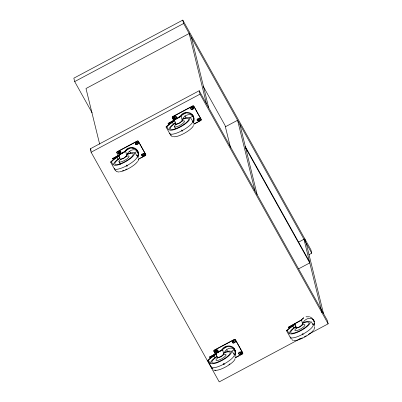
<?xml version="1.0" encoding="UTF-8"?>
<svg xmlns="http://www.w3.org/2000/svg" width="402" height="402" viewBox="0 0 402 402"><rect width="100%" height="100%" fill="white"/><g stroke="black" fill="none" stroke-linecap="round" stroke-linejoin="round"><path stroke-width="0.6" d="M138.208 157.368C141.308 147.68 128.831 147.418 126.71 155.509M193.658 122.273C196.759 112.585 184.282 112.319 182.161 120.414M314.113 325.982C317.208 316.294 304.736 316.032 302.611 324.123L302.696 324.319C301.425 326.424 298.636 327.781 296.219 328.027L295.827 327.107L296.048 327.866M137.343 157.087C141.951 149.69 129.55 144.288 125.635 151.182L126.791 155.705L126.454 156.378L123.685 158.348L120.695 159.448L120.082 159.142L119.565 157.061M182.242 120.61C180.975 122.71 178.186 124.072 175.764 124.318L175.538 124.042L176.664 124.143L179.925 122.655L182.242 120.61L181.096 116.072C185.026 109.193 197.397 114.605 192.794 121.992C194.246 119.771 193.95 116.64 192.096 114.736M233.673 348.268L235.215 351.162L234.919 354.499C237.763 347.087 226.261 343.398 222.663 349.614L223.703 354.318L220.653 356.674L217.281 357.74M223.798 354.051C222.728 356.242 219.733 357.579 217.341 357.85L216.593 355.494M138.087 161.006L138.509 159.639M313.987 329.625L314.555 327.535L314.329 326.766M234.889 356.85C238.939 346.68 226.768 344.956 223.738 353.941M124.665 152.162C126.71 145.393 138.685 146.087 138.132 153.81M180.392 116.55C182.784 110.198 194.176 111.309 193.588 118.716M221.693 350.594C223.653 344.122 235.095 344.308 235.135 351.69M137.333 157.102C138.796 154.881 138.504 151.745 136.645 149.835M289.219 328.288L288.551 327.112L301.545 319.781L302.349 318.907M113.314 159.674L112.645 158.499C118.811 155.544 124.223 151.333 130.102 148.172M168.996 125.012L168.101 123.404C174.262 120.444 179.674 116.233 185.553 113.078M210.638 358.634L209.678 356.931C215.839 353.976 221.251 349.765 227.13 346.604M302.611 324.123L301.545 319.781L303.766 317.776L302.761 318.449M115.178 170.292L110.585 162.061A12.688 3.342 -29.2 0 1 116.153 157.649L117.278 156.634M118.469 156.122L116.967 157.473A12.824 3.377 -29.2 0 0 111.404 161.885L110.585 162.061M170.961 134.851A12.688 3.342 -29.2 0 0 170.629 135.193L166.041 126.967A12.688 3.342 -29.2 0 1 171.604 122.55L173.106 121.198M173.92 121.022L172.418 122.374A12.824 3.377 -29.2 0 0 166.855 126.786L166.041 126.967M213.025 368.549L212.206 368.724L207.618 360.493A12.688 3.342 -29.2 0 1 213.181 356.082L214.306 355.066M215.497 354.554L213.995 355.906A12.824 3.377 -29.2 0 0 208.432 360.318L207.618 360.493M291.415 338.559A12.688 3.342 -29.2 0 0 291.083 338.906L286.49 330.675A12.688 3.342 -29.2 0 1 292.053 326.263L293.555 324.911M294.375 324.736L292.872 326.087A12.824 3.377 -29.2 0 0 287.304 330.499L286.49 330.675M168.182 123.53L174.011 120.223M125.705 151.278L112.731 158.624L113.148 158.971L119.268 155.74L113.088 158.865L112.645 158.499M215.588 353.75L209.759 357.061L210.181 357.408L216.301 354.172L210.12 357.298L209.678 356.931M301.611 320.103L288.631 327.243L289.053 327.59L295.174 324.354L288.993 327.479L288.551 327.112M175.081 122.077L174.473 119.781L181.156 116.183M216.658 355.604L216.05 353.308L222.733 349.71M308.967 254.657L311.731 253.185L310.897 249.773L182.774 20.1L73.847 78.174L74.687 81.586L92.113 112.831M74.687 81.586L183.613 23.512L182.774 20.1M300.505 338.564L219.226 381.9L91.103 152.227L90.269 148.815L199.196 90.741L327.313 320.414L328.153 323.826L308.249 334.439M91.103 152.227L200.035 94.153L199.196 90.741M174.423 117.66L175.317 117.178M191.799 108.394L192.694 107.917M174.543 119.922L180.051 116.947M136.765 142.152L135.871 142.63A1.02 0.98 -13.8 0 0 135.655 142.785M118.967 152.755L119.866 152.278M136.348 143.489L137.243 143.011M119.082 154.986L124.047 152.338M198.111 119.711L199.01 119.233M193.714 124.057L197.513 122.032M198.598 121.454L200.764 120.298A0.814 0.784 -13.8 0 0 201.07 120.017M193.769 124.273L200.819 120.515A0.814 0.784 -13.8 0 0 201.151 119.444L193.885 106.414A0.814 0.784 -13.8 0 0 192.784 106.108L172.719 116.806A0.814 0.784 -13.8 0 0 172.383 117.876L173.9 120.59M181.619 130.901L182.764 130.288M142.66 154.805L143.554 154.328M138.263 159.152L139.348 158.574M140.434 157.996L145.313 155.393A0.814 0.784 -13.8 0 0 145.645 154.328L138.378 141.293A0.814 0.784 -13.8 0 0 137.278 140.991L117.213 151.69A0.814 0.784 -13.8 0 0 116.876 152.755L118.444 155.685M138.318 159.368L145.368 155.609A0.814 0.784 -13.8 0 0 145.7 154.544L138.429 141.509A0.814 0.784 -13.8 0 0 137.333 141.208L117.263 151.906A0.814 0.784 -13.8 0 0 116.932 152.971M126.163 165.996L127.313 165.388M225.447 126.746L237.587 120.268L254.833 190.478M298.45 242.205L303.967 239.265L322.052 312.882M298.721 268.787L309.771 262.893L245.491 147.665L245.175 146.373L309.455 261.601M216.417 349.851L215.522 350.328A1.02 0.98 -13.8 0 0 215.306 350.484M233.793 340.589L232.899 341.067A1.02 0.98 -13.8 0 0 232.482 342.398A1.02 0.98 -13.8 0 0 233.853 342.78L234.753 342.303A1.02 0.98 -13.8 0 0 235.014 340.76M216 351.187L216.894 350.71M233.376 341.921L234.271 341.444M216.12 353.448L222.18 350.182M240.11 351.906L239.21 352.383A1.02 0.98 -13.8 0 0 238.994 352.534M239.687 353.237L240.587 352.76M235.291 357.584L239.089 355.564M240.175 354.986L242.341 353.825A0.814 0.784 -13.8 0 0 242.677 352.76L235.406 339.73A0.814 0.784 -13.8 0 0 234.306 339.424L214.241 350.122A0.814 0.784 -13.8 0 0 213.909 351.192L215.422 353.906M235.346 357.8L242.396 354.041A0.814 0.784 -13.8 0 0 242.728 352.976L235.461 339.941A0.814 0.784 -13.8 0 0 234.361 339.64L214.296 350.338A0.814 0.784 -13.8 0 0 213.959 351.403L215.477 354.122M223.195 364.433L224.341 363.82M302.068 334.61L303.214 334.002M168.604 123.876L174.724 120.64L168.604 123.876L168.101 123.404M189.417 117.957L193.086 116.072M133.966 153.051L137.63 151.172M231.522 351.217L234.657 349.604M171.604 122.55L172.418 122.374L173.569 124.434M116.153 157.649L116.967 157.473L118.118 159.529M292.053 326.263L292.872 326.087L294.018 328.143M213.181 356.082L213.995 355.906L215.145 357.961M306.002 316.786L309.585 316.781M120.253 159.303L123.62 158.242L126.791 155.705M118.866 172.026L116.53 171.604L115.314 170.157M215.894 370.463L213.557 370.036M131.911 147.951L133.685 148.167M172.659 136.76L171.981 136.509L170.765 135.062M293.108 340.469L291.902 339.625M310.123 316.997L312.55 318.449M295.988 327.756L297.113 327.851L299.525 326.856L302.696 324.319M190.558 117.836L193.875 123.057M311.007 321.55L313.274 324.881M135.107 152.936L137.373 156.267M232.135 351.368L234.401 354.7M183.613 23.512L311.731 253.185M203.176 86.214L225.06 125.439L230.441 147.353M200.035 94.153L328.153 323.826M192.01 107.726L192.488 108.58M198.322 119.042L198.799 119.902M302.259 333.62L303.023 334.992M294.993 323.63L295.53 325.786M174.629 116.992L175.106 117.846M181.81 129.911L182.573 131.283M173.845 120.374L172.332 117.66A0.814 0.784 -13.8 0 1 172.664 116.59L192.729 105.897A0.814 0.784 -13.8 0 1 193.829 106.198L201.1 119.228A0.814 0.784 -13.8 0 1 201.196 119.625M174.398 126.54L175.674 128.826M287.304 330.499L289.314 334.097M166.855 126.786L168.579 129.876M136.554 142.821L137.037 143.68M142.871 154.137L143.348 154.996M233.587 341.253L234.064 342.112M239.899 352.574L240.376 353.428M119.178 152.087L119.655 152.946M126.354 165.006L127.122 166.378M119.092 155.016L119.625 157.172M118.947 161.639L120.474 164.383M111.404 161.885L113.123 164.971M216.206 350.519L216.683 351.378M223.386 363.438L224.15 364.81M208.432 360.318L210.442 363.916M90.269 148.815L91.184 150.459M184.915 115.746L185.995 117.776M129.73 151.353L130.539 152.871M226.758 349.785L227.567 351.308M295.47 325.675L295.887 327.213M175.021 121.967L175.599 124.153M306.264 243.381L323.509 313.59M304.791 238.833L305.631 242.245M239.883 124.384L257.129 194.593M191.478 37.612L208.723 107.821M206.427 103.706L189.186 33.497L85.988 88.515L99.666 144.197M192.824 121.168A13.1 3.447 -29.2 0 1 181.654 130.881A13.1 3.447 -29.2 0 1 169.714 133.178M193.468 125.404A11.789 3.105 -29.2 0 1 184.523 133.183A11.789 3.105 -29.2 0 1 173.302 136.6M182.95 118.826A11.789 3.105 -29.2 0 1 187.925 121.65A11.789 3.105 -29.2 0 1 171.332 130.238A11.789 3.105 -29.2 0 1 175.408 122.731M182.563 119.389A10.477 2.759 -29.2 0 1 187.111 121.771A10.477 2.759 -29.2 0 1 172.528 129.504A10.477 2.759 -29.2 0 1 175.237 123.273M181.352 121.364A5.728 1.507 -29.2 0 1 183.739 122.645A5.728 1.507 -29.2 0 1 176.061 126.906A5.728 1.507 -29.2 0 1 176.342 124.148M173.433 117.897A1.02 0.98 -13.8 0 0 174.9 118.515L175.795 118.037A1.02 0.98 -13.8 0 0 175.855 116.339M173.448 117.389A1.02 0.98 -13.8 0 1 173.945 116.801M197.096 119.695A1.02 0.98 -13.8 0 0 198.593 120.565L199.487 120.087A1.02 0.98 -13.8 0 0 199.548 118.389M197.141 119.439A1.02 0.98 -13.8 0 1 197.633 118.851M193.231 107.073A1.02 0.98 -13.8 0 1 193.176 108.771L192.277 109.249A1.02 0.98 -13.8 0 1 190.905 108.872A1.02 0.98 -13.8 0 1 191.322 107.535M136.685 155.413A13.1 3.447 -29.2 0 1 128.007 164.991A13.1 3.447 -29.2 0 1 114.263 168.272M137.63 161.418A11.789 3.105 -29.2 0 1 129.605 167.976A11.789 3.105 -29.2 0 1 119.424 171.86M126.977 168.976A10.477 2.759 -29.2 0 1 125.535 169.639M123.982 170.257A10.477 2.759 -29.2 0 1 122.449 170.749M127.499 153.921A11.789 3.105 -29.2 0 1 132.474 156.745A11.789 3.105 -29.2 0 1 115.882 165.338A11.789 3.105 -29.2 0 1 119.952 157.83M127.112 154.489A10.477 2.759 -29.2 0 1 131.66 156.87A10.477 2.759 -29.2 0 1 117.072 164.604A10.477 2.759 -29.2 0 1 119.786 158.373M125.901 156.463A5.728 1.507 -29.2 0 1 128.288 157.74A5.728 1.507 -29.2 0 1 120.61 162.001A5.728 1.507 -29.2 0 1 120.891 159.242M117.982 152.996A1.02 0.98 -13.8 0 0 119.449 153.609L120.344 153.132A1.02 0.98 -13.8 0 0 120.158 151.333M117.997 152.484A1.02 0.98 -13.8 0 1 118.108 152.252M119.389 151.418A1.02 0.98 -13.8 0 1 119.635 151.323M141.966 154.102A1.02 0.98 -13.8 0 0 143.137 155.664L144.037 155.187A1.02 0.98 -13.8 0 0 143.589 153.348M143.077 153.474A1.02 0.98 -13.8 0 1 143.328 153.378M137.539 142.067A1.02 0.98 -13.8 0 1 137.72 143.871L136.826 144.348A1.02 0.98 -13.8 0 1 135.484 142.986M312.59 324.027A13.1 3.447 -29.2 0 1 303.907 333.605A13.1 3.447 -29.2 0 1 290.164 336.886M313.535 330.037A11.789 3.105 -29.2 0 1 303.887 337.479A11.789 3.105 -29.2 0 1 293.756 340.313M306.234 335.76A10.477 2.759 -29.2 0 1 304.324 336.856M302.394 337.821A10.477 2.759 -29.2 0 1 300.972 338.449M300.425 338.665A10.477 2.759 -29.2 0 1 298.842 339.223M302.786 322.781A11.789 3.105 -29.2 0 1 308.62 325.117A11.789 3.105 -29.2 0 1 291.917 333.936A11.789 3.105 -29.2 0 1 295.857 326.444M303.013 323.102A10.477 2.759 -29.2 0 1 307.455 325.595A10.477 2.759 -29.2 0 1 292.726 333.243A10.477 2.759 -29.2 0 1 296.219 326.635M301.801 325.077A5.728 1.507 -29.2 0 1 304.188 326.354A5.728 1.507 -29.2 0 1 296.515 330.615A5.728 1.507 -29.2 0 1 296.797 327.856M233.718 353.845A13.1 3.447 -29.2 0 1 225.035 363.428A13.1 3.447 -29.2 0 1 211.291 366.704M235.064 358.559A11.789 3.105 -29.2 0 1 226.633 366.413A11.789 3.105 -29.2 0 1 214.879 370.131M229.879 363.89A10.477 2.759 -29.2 0 1 228.879 364.599M223.914 352.599A11.789 3.105 -29.2 0 1 229.748 354.936A11.789 3.105 -29.2 0 1 213.045 363.755A11.789 3.105 -29.2 0 1 216.985 356.262M224.14 352.921A10.477 2.759 -29.2 0 1 228.577 355.413A10.477 2.759 -29.2 0 1 213.849 363.061A10.477 2.759 -29.2 0 1 217.341 356.453M222.929 354.896A5.728 1.507 -29.2 0 1 225.316 356.172A5.728 1.507 -29.2 0 1 217.638 360.438A5.728 1.507 -29.2 0 1 217.919 357.674M212.206 368.724A12.688 3.342 -29.2 0 1 212.537 368.378M215.135 350.685A1.02 0.98 -13.8 0 0 216.477 352.046L217.371 351.569A1.02 0.98 -13.8 0 0 217.432 349.866M238.828 352.735A1.02 0.98 -13.8 0 0 240.17 354.097L241.064 353.619A1.02 0.98 -13.8 0 0 241.125 351.921M314.052 323.555L313.796 324.665L314.047 323.57M174.89 116.54L173.996 117.017A1.02 0.98 -13.8 0 0 173.579 118.349A1.02 0.98 -13.8 0 0 174.95 118.731L175.85 118.253A1.02 0.98 -13.8 0 0 176.267 116.917A1.02 0.98 -13.8 0 0 174.89 116.54M192.272 107.274L191.372 107.751A1.02 0.98 -13.8 0 0 190.955 109.088A1.02 0.98 -13.8 0 0 192.332 109.465L193.226 108.987A1.02 0.98 -13.8 0 0 193.643 107.651A1.02 0.98 -13.8 0 0 192.272 107.274M119.439 151.634L118.545 152.112A1.02 0.98 -13.8 0 0 118.128 153.448A1.02 0.98 -13.8 0 0 119.5 153.825L120.394 153.348A1.02 0.98 -13.8 0 0 120.811 152.016A1.02 0.98 -13.8 0 0 119.439 151.634M136.816 142.368L135.921 142.846A1.02 0.98 -13.8 0 0 135.504 144.182A1.02 0.98 -13.8 0 0 136.881 144.564L137.775 144.082A1.02 0.98 -13.8 0 0 138.193 142.75A1.02 0.98 -13.8 0 0 136.816 142.368M198.583 118.59L197.689 119.067A1.02 0.98 -13.8 0 0 197.271 120.404A1.02 0.98 -13.8 0 0 198.643 120.781L199.538 120.304A1.02 0.98 -13.8 0 0 199.96 118.972A1.02 0.98 -13.8 0 0 198.583 118.59M143.132 153.685L142.238 154.162A1.02 0.98 -13.8 0 0 141.816 155.499A1.02 0.98 -13.8 0 0 143.192 155.881L144.087 155.403A1.02 0.98 -13.8 0 0 144.504 154.066A1.02 0.98 -13.8 0 0 143.132 153.685M216.467 350.067L215.572 350.544A1.02 0.98 -13.8 0 0 215.155 351.881A1.02 0.98 -13.8 0 0 216.527 352.263L217.427 351.785A1.02 0.98 -13.8 0 0 217.844 350.449A1.02 0.98 -13.8 0 0 216.467 350.067M233.848 340.801L232.949 341.283A1.02 0.98 -13.8 0 0 232.532 342.615A1.02 0.98 -13.8 0 0 233.909 342.996L234.803 342.519A1.02 0.98 -13.8 0 0 235.22 341.182A1.02 0.98 -13.8 0 0 233.848 340.801M240.16 352.122L239.265 352.599A1.02 0.98 -13.8 0 0 238.848 353.931A1.02 0.98 -13.8 0 0 240.22 354.313L241.115 353.835A1.02 0.98 -13.8 0 0 241.532 352.499A1.02 0.98 -13.8 0 0 240.16 352.122M193.04 116.133L192.262 115.409A3.176 0.558 64.6 0 1 193.809 118.334L193.04 116.133M137.59 151.227L136.811 150.509A3.176 0.558 64.6 0 1 138.358 153.428L137.59 151.227M313.49 319.841L312.711 319.123A3.176 0.558 64.6 0 1 314.263 322.042L313.49 319.841M234.617 349.66L233.838 348.941A3.176 0.558 64.6 0 1 235.386 351.861L234.617 349.66"/></g></svg>
